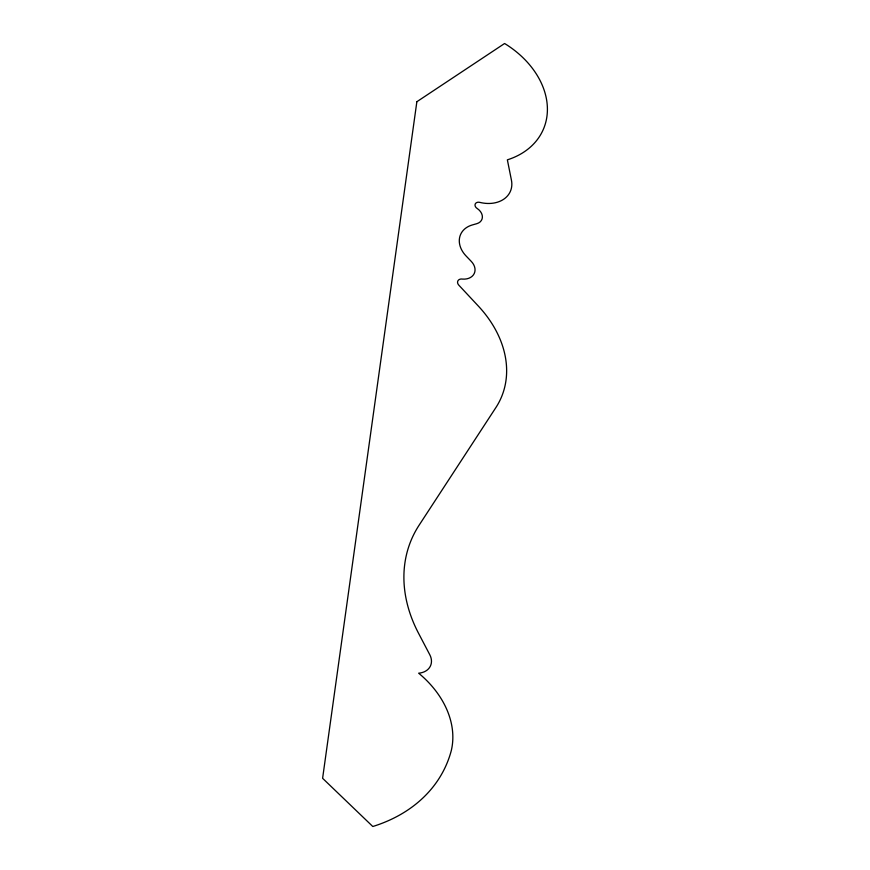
<?xml version="1.0" encoding="UTF-8"?>
<svg xmlns="http://www.w3.org/2000/svg" width="870" height="870" viewBox="0 0 870 870"><rect width="100%" height="100%" fill="white"/><g stroke="black" fill="none" stroke-linecap="round" stroke-linejoin="round"><path stroke-width="1.3" d="M416.86 101.725L322.607 778.302L372.795 826.5A172.706 130.543 23.6 0 0 451.258 750.723A95.624 72.275 23.6 0 0 418.655 673.195A18.857 14.257 23.6 0 0 429.78 654.729L418.513 633.219A161.853 122.344 23.6 0 1 419.122 525.175L495.867 407.595A114.525 86.565 23.6 0 0 478.282 306.001L458.827 285.164A5.122 3.871 23.6 0 1 458.001 280.673A5.122 3.871 23.6 0 1 462.579 279.096A14.627 11.049 23.6 0 0 474.237 273.528A14.627 11.049 23.6 0 0 471.061 261.174L466.124 256.03A26.394 19.945 23.6 0 1 472.366 224.938L476.782 223.688A11.288 8.526 23.6 0 0 477.206 208.506A4.502 3.404 23.6 0 1 475.183 204.124A4.502 3.404 23.6 0 1 479.544 202.318A30.265 22.881 23.6 0 0 511.44 180.199L507.362 159.841A85.227 64.423 23.6 0 0 547.393 108.021A85.227 64.423 23.6 0 0 504.6 43.5L416.86 101.725"/></g></svg>
